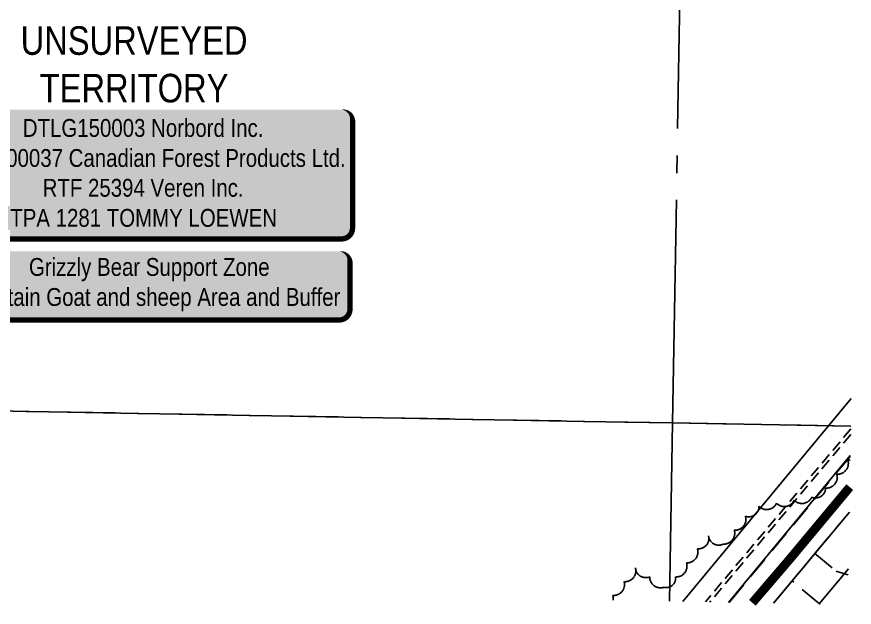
# Model space of a CAD drawing. Extents: x 406232 to 435383, y 6039561 to 6052989.
# Drawn here: x 422766.9 to 423236.5, y 6047964.2 to 6048295.1 of the extents above; entities that cross this region are included whole.
import ezdxf

# ---------------------------------------------------------------- set-up
doc = ezdxf.new("R2010")
doc.units = 0
doc.header["$LTSCALE"] = 5
for name, pattern in [('0', [1, 1, 0]), ('foc-ACCESSROAD', [3.75, 2.5, -1.25]), ('foc-QUARTERLINE', [33, 25, -3, 2, -3]), ('foc-UNSURVEYED', [12.5, 10, -2.5]), ('UG_PIPE', [1.875, 1.25, -0.625])]:
    doc.linetypes.add(name, pattern=pattern)
for name, color, linetype in [('AS-PIPE-UG', 44, 'UG_PIPE'), ('AS-ROADS', 254, 'Continuous'), ('AS-WILDLIFE-BLOCK', 131, 'Continuous'), ('C-AR', 13, 'foc-ACCESSROAD'), ('CG-NOTES', 7, 'Continuous'), ('F-AR', 190, 'foc-ACCESSROAD'), ('F-RW', 190, 'Continuous'), ('L-SECQ', 8, 'foc-QUARTERLINE'), ('L-UNS-T', 3, 'Continuous'), ('L-USEC', 7, 'foc-UNSURVEYED'), ('T-BUSH', 110, '0')]:
    doc.layers.add(name, color=color, linetype=linetype)
doc.styles.add('80', font='ARIALN.TTF', dxfattribs={"height": 10})
doc.styles.add('80L', font='ARIALN.TTF', dxfattribs={"height": 10})

# ---------------------------------------------------------------- blocks, each defined once
blk = doc.blocks.new('*U474')
h = blk.add_hatch(color=255)
edge = h.paths.add_edge_path()
edge.add_line((-111.5, -37), (111.5, -37))
edge.add_arc((111.5, -31), 6, 270, 360)
edge.add_line((117.5, -31), (117.5, 29.5))
edge.add_arc((111.5, 29.5), 6, 0, 90)
edge.add_line((111.5, 35.5), (-111.5, 35.5))
edge.add_arc((-111.5, 29.5), 6, 90, 180)
edge.add_line((-117.5, 29.5), (-117.5, -31))
edge.add_arc((-111.5, -31), 6, 180, 270)
at = {"color": 44, "flags": 128}
blk.add_lwpolyline([(-111.5, -37, 3, 3, 0), (111.5, -37, 3, 3, 0.414214), (117.5, -31, 3, 3, 0), (117.5, 29.5, 3, 0, 0.414214), (111.5, 35.5, 0, 0, 0), (-111.5, 35.5, 0, 0, 0.414214), (-117.5, 29.5, 0, 0, 0), (-117.5, -31, 0, 3, 0.414214)], format="xyseb", close=True, dxfattribs=at)
at = {"color": 44, "style": '80'}
blk.add_attdef('ENTER_TEXT_001', (-35.99, -5), '', height=10, dxfattribs=at)
blk = doc.blocks.new('*U1063')
h = blk.add_hatch(color=255)
edge = h.paths.add_edge_path()
edge.add_line((-106.5, -20), (106.5, -20))
edge.add_arc((106.5, -14), 6, 270, 360)
edge.add_line((112.5, -14), (112.5, 12.5))
edge.add_arc((106.5, 12.5), 6, 0, 90)
edge.add_line((106.5, 18.5), (-106.5, 18.5))
edge.add_arc((-106.5, 12.5), 6, 90, 180)
edge.add_line((-112.5, 12.5), (-112.5, -14))
edge.add_arc((-106.5, -14), 6, 180, 270)
at = {"color": 131, "flags": 128}
blk.add_lwpolyline([(-106.5, -20, 3, 3, 0), (106.5, -20, 3, 3, 0.414214), (112.5, -14, 3, 3, 0), (112.5, 12.5, 3, 0, 0.414214), (106.5, 18.5, 0, 0, 0), (-106.5, 18.5, 0, 0, 0.414214), (-112.5, 12.5, 0, 0, 0), (-112.5, -14, 0, 3, 0.414214)], format="xyseb", close=True, dxfattribs=at)
at = {"color": 131, "style": '80'}
blk.add_attdef('ENTER_TEXT_001', (-35.99, -5), '', height=10, dxfattribs=at)

msp = doc.modelspace()

# ---------------------------------------------------------------- linework, layer by layer
at = {"layer": 'AS-PIPE-UG', "flags": 128}
for points in [[(423234.528, 6048064.116), (423153.019, 6047967.198)], [(423234.475, 6048061.003), (423155.546, 6047967.152)]]:
    msp.add_lwpolyline(points, dxfattribs=at)
at = {"layer": 'AS-ROADS', "const_width": 4.998, "flags": 128}
msp.add_lwpolyline([(423179.366, 6047966.724), (423200.363, 6047991.246), (423233.978, 6048031.566)], dxfattribs=at)
at = {"layer": 'C-AR'}
msp.add_lwpolyline([(423217.307, 6047966.043), (423216.901, 6047966.16), (423201.661, 6047978.963), (423214.444, 6047994.329), (423226.401, 6047984.363), (423231.017, 6047983.032), (423233.148, 6047982.418)], dxfattribs=at)
at = {"layer": 'F-AR'}
for points in [[(423166.368, 6047966.958), (423234.271, 6048048.939)], [(423233.741, 6048017.551), (423214.44, 6047994.339), (423201.657, 6047978.972), (423191.287, 6047966.51)]]:
    msp.add_lwpolyline(points, dxfattribs=at)
at = {"layer": 'F-RW'}
for points in [[(423140.446, 6047967.423), (423234.817, 6048081.234)], [(423234.277, 6048049.265), (423166.034, 6047966.964)], [(423191.267, 6047966.511), (423233.742, 6048017.571)], [(423233.203, 6047985.663), (423216.888, 6047966.05)]]:
    msp.add_lwpolyline(points, dxfattribs=at)
at = {"layer": 'L-SECQ', "flags": 128}
for points in [[(423134.616, 6048067.499), (423147.515, 6048831.406)], [(423132.931, 6047967.558), (423134.616, 6048067.499)]]:
    msp.add_lwpolyline(points, dxfattribs=at)
at = {"layer": 'L-USEC'}
for p, q in [((423134.616, 6048067.499), (422732.841, 6048074.714)), ((422732.841, 6048074.714), (423134.616, 6048067.499)), ((423234.554, 6048065.704), (423134.616, 6048067.499)), ((423134.616, 6048067.499), (423234.554, 6048065.704))]:
    msp.add_line(p, q, dxfattribs=at)
at = {"layer": 'T-BUSH', "flags": 128}
msp.add_lwpolyline([(423234.233, 6048046.645, -0.0537919), (423232.925, 6048046.588, -0.5205671), (423226.679, 6048038.784, -0.5205671), (423220.434, 6048030.98, -0.5205671), (423212.611, 6048025.851, -0.5205671), (423202.759, 6048024.161, -0.5205671), (423192.908, 6048022.47, -0.5205671), (423183.056, 6048020.779, -0.5205671), (423175.498, 6048015.193, -0.5205671), (423169.237, 6048007.401, -0.5205671), (423162.977, 6047999.609, -0.5205671), (423154.777, 6048004.206, -0.5205671), (423148.547, 6047996.992, -0.5205671), (423142.433, 6047989.085, -0.5205671), (423136.318, 6047981.179, -0.5205671), (423129.895, 6047975.413, -0.5205671), (423121.801, 6047981.277, -0.5205671), (423113.816, 6047986.283, -0.5205671), (423107.467, 6047978.563, -0.5205671), (423101.118, 6047970.844, -0.1128392), (423101.246, 6047968.127, -0.1128392)], format="xyb", dxfattribs=at)

# ---------------------------------------------------------------- block references
at = {"layer": 'AS-WILDLIFE-BLOCK'}
ref = msp.add_blockref('*U1063', (422841.298, 6048145.207), dxfattribs=dict(at, xscale=0.99954368, yscale=0.99954368, zscale=0.99954368))
ref.add_attrib('ENTER_TEXT_001', 'Grizzly Bear Support Zone', (422773.764, 6048149.927), dxfattribs={"layer": '0', "color": 131, "height": 9.99544, "style": '80'})
ref.add_attrib('ENTER_TEXT_002', 'Mountain Goat and sheep Area and Buffer', (422733.2, 6048133.09), dxfattribs={"layer": '0', "color": 131, "height": 9.99544, "style": '80'})
at = {"layer": 'CG-NOTES'}
ref = msp.add_blockref('*U474', (422837.729, 6048207.64), dxfattribs=dict(at, xscale=0.9995389999999877, yscale=0.9995389999999877, zscale=0.9995389999999877))
ref.add_attrib('ENTER_TEXT_001', 'DTLG150003 Norbord Inc.', (422770.321, 6048227.826), dxfattribs={"layer": '0', "color": 44, "height": 9.99539, "style": '80'})
ref.add_attrib('ENTER_TEXT_002', 'FMA9900037 Canadian Forest Products Ltd.', (422724.115, 6048210.989), dxfattribs={"layer": '0', "color": 44, "height": 9.99539, "style": '80'})
ref.add_attrib('ENTER_TEXT_003', 'RTF 25394 Veren Inc.', (422781.448, 6048194.289), dxfattribs={"layer": '0', "color": 44, "height": 9.99539, "style": '80'})
ref.add_attrib('ENTER_TEXT_004', 'TPA 1281 TOMMY LOEWEN', (422763.295, 6048177.453), dxfattribs={"layer": '0', "color": 44, "height": 9.99539, "style": '80'})

# ---------------------------------------------------------------- texts
at = {"layer": 'L-UNS-T', "color": 3, "insert": (422832.703, 6048268.355), "char_height": 15.99262, "attachment_point": 5, "style": '80L'}
msp.add_mtext_dynamic_manual_height_columns('UNSURVEYED TERRITORY', width=126.35547, gutter_width=47.478, heights=[0], dxfattribs=at)

doc.saveas('drawing.dxf')
